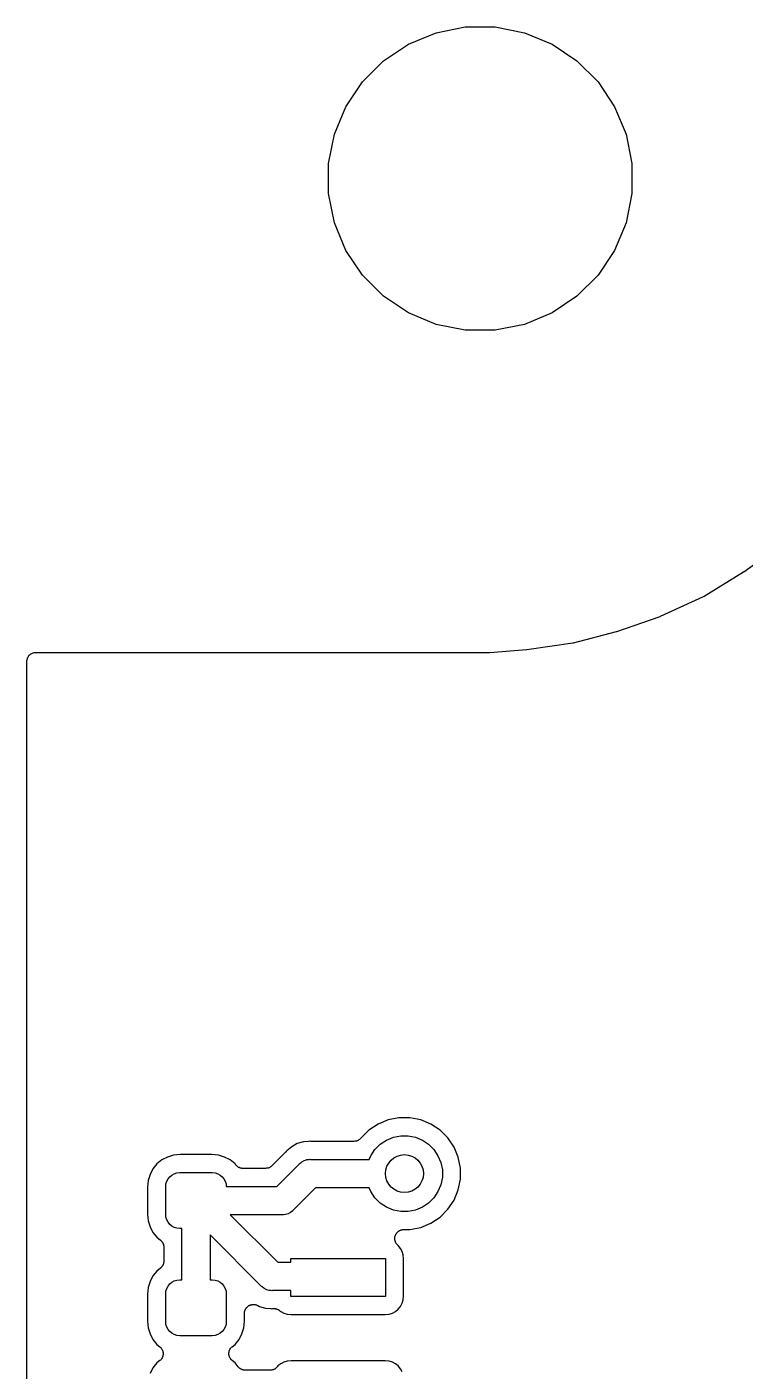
# Model space of a CAD drawing. Extents: x 100.2 to 129.8, y -164.8 to -95.2.
# Drawn here: x 100.22 to 107.8, y -112.58 to -98.4 of the extents above; entities that cross this region are included whole.
import ezdxf

# ---------------------------------------------------------------- set-up
doc = ezdxf.new("R2010")
doc.units = 0
doc.layers.add('BLACK', color=7, linetype='CONTINUOUS')

msp = doc.modelspace()

# ---------------------------------------------------------------- linework, layer by layer
at = {"layer": 'BLACK', "linetype": 'CONTINUOUS'}
for p, q in [((104.533, -98.462), (104.842, -98.4)), ((104.842, -98.4), (105.158, -98.4)), ((105.158, -98.4), (105.467, -98.462)), ((104.242, -98.582), (104.533, -98.462)), ((105.467, -98.462), (105.758, -98.582)), ((103.98, -98.757), (104.242, -98.582)), ((105.758, -98.582), (106.02, -98.757)), ((103.757, -98.98), (103.98, -98.757)), ((106.02, -98.757), (106.243, -98.98)), ((103.582, -99.242), (103.757, -98.98)), ((106.243, -98.98), (106.418, -99.242)), ((103.461, -99.533), (103.582, -99.242)), ((106.418, -99.242), (106.539, -99.533)), ((103.4, -99.842), (103.461, -99.533)), ((106.539, -99.533), (106.6, -99.842)), ((103.4, -100.158), (103.4, -99.842)), ((106.6, -99.842), (106.6, -100.158)), ((103.461, -100.467), (103.4, -100.158)), ((106.6, -100.158), (106.539, -100.467)), ((103.582, -100.758), (103.461, -100.467)), ((106.539, -100.467), (106.418, -100.758)), ((103.757, -101.02), (103.582, -100.758)), ((106.418, -100.758), (106.243, -101.02)), ((103.98, -101.243), (103.757, -101.02)), ((106.243, -101.02), (106.02, -101.243)), ((104.242, -101.418), (103.98, -101.243)), ((106.02, -101.243), (105.758, -101.418)), ((104.533, -101.539), (104.242, -101.418)), ((104.842, -101.6), (104.533, -101.539)), ((105.467, -101.539), (105.158, -101.6)), ((105.758, -101.418), (105.467, -101.539)), ((105.158, -101.6), (104.842, -101.6)), ((107.781, -104.149), (108.178, -103.862)), ((107.363, -104.408), (107.779, -104.151)), ((107.779, -104.151), (107.781, -104.149)), ((106.902, -104.619), (107.357, -104.411)), ((107.357, -104.411), (107.363, -104.408)), ((106.442, -104.779), (106.898, -104.621)), ((106.898, -104.621), (106.902, -104.619)), ((105.983, -104.899), (106.438, -104.78)), ((106.438, -104.78), (106.442, -104.779)), ((105.492, -104.97), (105.977, -104.9)), ((105.977, -104.9), (105.983, -104.899)), ((100.215, -105.094), (100.216, -105.085)), ((100.215, -105.094), (100.215, -105.094)), ((100.215, -105.094), (100.215, -105.094)), ((100.215, -105.094), (100.215, -105.094)), ((100.215, -105.095), (100.215, -105.094)), ((100.215, -154.905), (100.215, -105.095)), ((100.216, -105.085), (100.217, -105.076)), ((100.217, -105.075), (100.22, -105.067)), ((100.217, -105.076), (100.217, -105.075)), ((100.217, -105.076), (100.217, -105.076)), ((100.22, -105.067), (100.222, -105.058)), ((100.222, -105.058), (100.223, -105.058)), ((100.223, -105.058), (100.227, -105.05)), ((100.223, -105.058), (100.223, -105.058)), ((100.227, -105.05), (100.231, -105.042)), ((100.231, -105.042), (100.232, -105.041)), ((100.231, -105.042), (100.231, -105.042)), ((100.232, -105.041), (100.237, -105.034)), ((100.237, -105.034), (100.243, -105.028)), ((100.243, -105.028), (100.243, -105.027)), ((100.243, -105.027), (100.244, -105.027)), ((100.244, -105.027), (100.251, -105.021)), ((100.251, -105.021), (100.257, -105.016)), ((100.257, -105.016), (100.258, -105.016)), ((100.258, -105.016), (100.266, -105.011)), ((100.258, -105.016), (100.258, -105.016)), ((100.266, -105.011), (100.274, -105.007)), ((100.274, -105.007), (100.283, -105.004)), ((100.274, -105.007), (100.274, -105.007)), ((100.274, -105.007), (100.274, -105.007)), ((100.283, -105.004), (100.292, -105.002)), ((100.292, -105.002), (100.301, -105.001)), ((100.292, -105.002), (100.292, -105.002)), ((100.292, -105.002), (100.292, -105.002)), ((100.301, -105.001), (100.31, -105)), ((100.31, -105), (105.098, -105)), ((105.098, -105), (105.102, -105)), ((105.102, -105), (105.488, -104.97)), ((105.488, -104.97), (105.492, -104.97)), ((104.142, -109.91), (104.028, -109.933)), ((104.258, -109.91), (104.142, -109.91)), ((104.372, -109.933), (104.258, -109.91)), ((103.824, -110.042), (103.736, -110.129)), ((103.921, -109.977), (103.824, -110.042)), ((104.028, -109.933), (103.921, -109.977)), ((104.479, -109.977), (104.372, -109.933)), ((104.576, -110.042), (104.479, -109.977)), ((104.658, -110.124), (104.576, -110.042)), ((103.069, -110.184), (103.01, -110.216)), ((103.133, -110.165), (103.069, -110.184)), ((103.188, -110.16), (103.133, -110.165)), ((103.2, -110.158), (103.188, -110.16)), ((103.188, -110.16), (103.188, -110.16)), ((103.212, -110.16), (103.2, -110.158)), ((103.216, -110.16), (103.212, -110.16)), ((103.22, -110.16), (103.216, -110.16)), ((103.221, -110.16), (103.22, -110.16)), ((103.667, -110.16), (103.221, -110.16)), ((103.676, -110.159), (103.667, -110.16)), ((103.684, -110.158), (103.676, -110.159)), ((103.685, -110.158), (103.684, -110.158)), ((103.694, -110.156), (103.685, -110.158)), ((103.685, -110.158), (103.685, -110.158)), ((103.702, -110.153), (103.694, -110.156)), ((103.703, -110.153), (103.702, -110.153)), ((103.711, -110.149), (103.703, -110.153)), ((103.703, -110.153), (103.703, -110.153)), ((103.719, -110.145), (103.711, -110.149)), ((103.726, -110.139), (103.719, -110.144)), ((103.719, -110.144), (103.719, -110.144)), ((103.719, -110.144), (103.719, -110.145)), ((103.733, -110.133), (103.726, -110.139)), ((103.734, -110.132), (103.733, -110.133)), ((103.733, -110.133), (103.733, -110.133)), ((103.736, -110.129), (103.734, -110.132)), ((103.889, -110.245), (103.945, -110.189)), ((103.945, -110.189), (104.011, -110.146)), ((104.011, -110.146), (104.083, -110.115)), ((104.083, -110.115), (104.161, -110.1)), ((104.161, -110.1), (104.239, -110.1)), ((104.239, -110.1), (104.317, -110.115)), ((104.317, -110.115), (104.389, -110.146)), ((104.389, -110.146), (104.455, -110.189)), ((104.455, -110.189), (104.511, -110.245)), ((104.723, -110.221), (104.658, -110.124)), ((101.698, -110.325), (101.639, -110.356)), ((101.761, -110.306), (101.698, -110.325)), ((101.832, -110.299), (101.761, -110.306)), ((102.168, -110.299), (101.832, -110.299)), ((102.239, -110.306), (102.168, -110.299)), ((102.302, -110.325), (102.239, -110.306)), ((102.361, -110.356), (102.302, -110.325)), ((102.944, -110.275), (102.802, -110.417)), ((102.947, -110.272), (102.944, -110.275)), ((102.95, -110.269), (102.947, -110.272)), ((102.951, -110.268), (102.95, -110.269)), ((102.958, -110.258), (102.951, -110.268)), ((103.01, -110.216), (102.958, -110.258)), ((103.171, -110.352), (103.193, -110.35)), ((103.193, -110.35), (103.2, -110.349)), ((103.193, -110.35), (103.193, -110.35)), ((103.2, -110.349), (103.207, -110.35)), ((103.207, -110.35), (103.829, -110.35)), ((103.829, -110.35), (103.846, -110.311)), ((103.846, -110.311), (103.889, -110.245)), ((104.511, -110.245), (104.554, -110.311)), ((104.554, -110.311), (104.585, -110.383)), ((104.767, -110.328), (104.723, -110.221)), ((104.79, -110.442), (104.767, -110.328)), ((101.546, -110.449), (101.515, -110.508)), ((101.588, -110.398), (101.546, -110.449)), ((101.639, -110.356), (101.588, -110.398)), ((101.771, -110.501), (101.799, -110.493)), ((101.799, -110.493), (101.828, -110.49)), ((101.828, -110.49), (102.172, -110.49)), ((102.172, -110.49), (102.201, -110.493)), ((102.201, -110.493), (102.229, -110.501)), ((102.412, -110.398), (102.361, -110.356)), ((102.422, -110.41), (102.412, -110.398)), ((102.425, -110.413), (102.422, -110.41)), ((102.427, -110.416), (102.425, -110.413)), ((102.431, -110.42), (102.427, -110.416)), ((102.435, -110.423), (102.431, -110.42)), ((102.438, -110.426), (102.435, -110.423)), ((102.441, -110.428), (102.438, -110.426)), ((102.446, -110.431), (102.441, -110.428)), ((102.45, -110.434), (102.446, -110.431)), ((102.454, -110.435), (102.45, -110.434)), ((102.458, -110.437), (102.454, -110.435)), ((102.463, -110.439), (102.458, -110.437)), ((102.467, -110.441), (102.463, -110.439)), ((102.471, -110.442), (102.467, -110.441)), ((102.475, -110.443), (102.471, -110.442)), ((102.48, -110.443), (102.475, -110.443)), ((102.485, -110.445), (102.48, -110.443)), ((102.49, -110.445), (102.485, -110.445)), ((102.494, -110.445), (102.49, -110.445)), ((102.495, -110.445), (102.494, -110.445)), ((102.735, -110.445), (102.495, -110.445)), ((102.744, -110.444), (102.735, -110.445)), ((102.752, -110.443), (102.744, -110.444)), ((102.753, -110.443), (102.752, -110.443)), ((102.762, -110.441), (102.753, -110.443)), ((102.753, -110.443), (102.753, -110.443)), ((102.77, -110.438), (102.762, -110.441)), ((102.771, -110.438), (102.77, -110.438)), ((102.779, -110.434), (102.771, -110.438)), ((102.771, -110.438), (102.771, -110.438)), ((102.787, -110.43), (102.779, -110.434)), ((102.794, -110.424), (102.787, -110.429)), ((102.787, -110.429), (102.787, -110.429)), ((102.787, -110.429), (102.787, -110.43)), ((102.801, -110.418), (102.794, -110.424)), ((102.802, -110.417), (102.801, -110.418)), ((102.802, -110.417), (102.802, -110.417)), ((102.802, -110.417), (102.802, -110.417)), ((102.802, -110.417), (102.802, -110.417)), ((102.853, -110.635), (103.089, -110.399)), ((103.089, -110.399), (103.093, -110.393)), ((103.093, -110.393), (103.109, -110.381)), ((103.109, -110.381), (103.116, -110.375)), ((103.116, -110.375), (103.142, -110.361)), ((103.142, -110.361), (103.154, -110.357)), ((103.154, -110.357), (103.171, -110.352)), ((104.585, -110.383), (104.6, -110.461)), ((104.6, -110.461), (104.6, -110.539)), ((104.79, -110.558), (104.79, -110.442)), ((101.496, -110.571), (101.489, -110.642)), ((101.515, -110.508), (101.496, -110.571)), ((101.68, -110.637), (101.683, -110.609)), ((101.683, -110.609), (101.691, -110.581)), ((101.691, -110.581), (101.705, -110.556)), ((101.705, -110.556), (101.723, -110.533)), ((101.723, -110.533), (101.746, -110.515)), ((101.746, -110.515), (101.771, -110.501)), ((102.229, -110.501), (102.254, -110.515)), ((102.254, -110.515), (102.277, -110.533)), ((102.277, -110.533), (102.295, -110.556)), ((102.295, -110.556), (102.309, -110.581)), ((102.309, -110.581), (102.317, -110.609)), ((102.317, -110.609), (102.32, -110.635)), ((102.32, -110.635), (102.853, -110.635)), ((104.585, -110.617), (104.554, -110.689)), ((104.6, -110.539), (104.585, -110.617)), ((104.767, -110.672), (104.79, -110.558)), ((101.489, -110.642), (101.489, -110.928)), ((101.68, -110.932), (101.68, -110.637)), ((103.262, -110.65), (103.026, -110.886)), ((103.829, -110.65), (103.262, -110.65)), ((103.846, -110.689), (103.829, -110.65)), ((103.889, -110.755), (103.846, -110.689)), ((103.945, -110.811), (103.889, -110.755)), ((104.511, -110.755), (104.455, -110.811)), ((104.554, -110.689), (104.511, -110.755)), ((104.723, -110.779), (104.767, -110.672)), ((102.999, -110.91), (102.973, -110.924)), ((103.022, -110.892), (102.999, -110.91)), ((103.026, -110.886), (103.022, -110.892)), ((104.011, -110.854), (103.945, -110.811)), ((104.083, -110.885), (104.011, -110.854)), ((104.161, -110.9), (104.083, -110.885)), ((104.239, -110.9), (104.161, -110.9)), ((104.317, -110.885), (104.239, -110.9)), ((104.389, -110.854), (104.317, -110.885)), ((104.455, -110.811), (104.389, -110.854)), ((104.576, -110.958), (104.658, -110.876)), ((104.658, -110.876), (104.723, -110.779)), ((101.489, -110.928), (101.496, -110.999)), ((101.496, -110.999), (101.515, -111.062)), ((101.683, -110.961), (101.68, -110.932)), ((101.691, -110.989), (101.683, -110.961)), ((101.705, -111.014), (101.691, -110.989)), ((101.723, -111.037), (101.705, -111.014)), ((101.746, -111.055), (101.723, -111.037)), ((101.771, -111.069), (101.746, -111.055)), ((102.908, -110.935), (102.362, -110.935)), ((102.362, -110.935), (102.862, -111.435)), ((102.915, -110.936), (102.908, -110.935)), ((102.922, -110.935), (102.915, -110.936)), ((102.944, -110.933), (102.922, -110.935)), ((102.922, -110.935), (102.922, -110.935)), ((102.973, -110.924), (102.944, -110.933)), ((104.372, -111.067), (104.479, -111.023)), ((104.479, -111.023), (104.576, -110.958)), ((101.515, -111.062), (101.546, -111.121)), ((101.546, -111.121), (101.588, -111.172)), ((101.588, -111.172), (101.625, -111.202)), ((101.625, -111.202), (101.626, -111.203)), ((101.799, -111.077), (101.771, -111.069)), ((101.828, -111.08), (101.799, -111.077)), ((101.85, -111.08), (101.828, -111.08)), ((101.85, -111.62), (101.85, -111.08)), ((102.689, -111.686), (102.15, -111.147)), ((102.15, -111.147), (102.15, -111.62)), ((104.098, -111.184), (104.099, -111.18)), ((104.099, -111.189), (104.098, -111.184)), ((104.099, -111.175), (104.1, -111.17)), ((104.099, -111.18), (104.099, -111.175)), ((104.099, -111.193), (104.099, -111.189)), ((104.1, -111.198), (104.099, -111.193)), ((104.1, -111.166), (104.102, -111.161)), ((104.1, -111.17), (104.1, -111.166)), ((104.1, -111.203), (104.1, -111.198)), ((104.102, -111.161), (104.103, -111.157)), ((104.103, -111.157), (104.104, -111.152)), ((104.104, -111.152), (104.106, -111.148)), ((104.106, -111.148), (104.108, -111.144)), ((104.108, -111.144), (104.11, -111.14)), ((104.11, -111.14), (104.112, -111.136)), ((104.112, -111.136), (104.115, -111.132)), ((104.115, -111.132), (104.118, -111.128)), ((104.118, -111.128), (104.12, -111.124)), ((104.12, -111.124), (104.124, -111.121)), ((104.124, -111.121), (104.126, -111.118)), ((104.126, -111.118), (104.13, -111.115)), ((104.13, -111.115), (104.134, -111.111)), ((104.134, -111.111), (104.137, -111.109)), ((104.137, -111.109), (104.141, -111.106)), ((104.141, -111.106), (104.145, -111.104)), ((104.145, -111.104), (104.149, -111.101)), ((104.149, -111.101), (104.153, -111.099)), ((104.153, -111.099), (104.157, -111.097)), ((104.157, -111.097), (104.162, -111.096)), ((104.162, -111.096), (104.166, -111.094)), ((104.166, -111.094), (104.171, -111.093)), ((104.171, -111.093), (104.175, -111.092)), ((104.175, -111.092), (104.18, -111.091)), ((104.18, -111.091), (104.184, -111.09)), ((104.184, -111.09), (104.189, -111.09)), ((104.189, -111.09), (104.193, -111.09)), ((104.193, -111.09), (104.258, -111.09)), ((104.258, -111.09), (104.372, -111.067)), ((101.626, -111.203), (101.629, -111.206)), ((101.629, -111.206), (101.632, -111.209)), ((101.632, -111.209), (101.636, -111.213)), ((101.636, -111.213), (101.639, -111.216)), ((101.639, -111.216), (101.641, -111.22)), ((101.641, -111.22), (101.644, -111.223)), ((101.644, -111.223), (101.647, -111.228)), ((101.647, -111.228), (101.649, -111.232)), ((101.649, -111.232), (101.651, -111.236)), ((101.651, -111.236), (101.653, -111.239)), ((101.653, -111.239), (101.654, -111.244)), ((101.654, -111.244), (101.656, -111.249)), ((101.656, -111.249), (101.657, -111.253)), ((101.657, -111.253), (101.658, -111.257)), ((101.658, -111.257), (101.659, -111.262)), ((101.659, -111.262), (101.66, -111.267)), ((101.66, -111.267), (101.66, -111.272)), ((101.66, -111.272), (101.66, -111.276)), ((101.66, -111.276), (101.66, -111.424)), ((104.101, -111.207), (104.1, -111.203)), ((104.102, -111.212), (104.101, -111.207)), ((104.104, -111.216), (104.102, -111.212)), ((104.105, -111.221), (104.104, -111.216)), ((104.107, -111.225), (104.105, -111.221)), ((104.109, -111.229), (104.107, -111.225)), ((104.112, -111.233), (104.109, -111.229)), ((104.114, -111.237), (104.112, -111.233)), ((104.117, -111.241), (104.114, -111.237)), ((104.119, -111.244), (104.117, -111.241)), ((104.122, -111.248), (104.119, -111.244)), ((104.125, -111.251), (104.122, -111.248)), ((104.129, -111.254), (104.125, -111.251)), ((104.132, -111.258), (104.129, -111.254)), ((104.133, -111.258), (104.132, -111.258)), ((104.135, -111.26), (104.133, -111.258)), ((104.159, -111.289), (104.135, -111.26)), ((104.176, -111.322), (104.159, -111.289)), ((104.187, -111.358), (104.176, -111.322)), ((101.638, -111.485), (101.635, -111.488)), ((101.641, -111.481), (101.638, -111.485)), ((101.643, -111.478), (101.641, -111.481)), ((101.646, -111.474), (101.643, -111.478)), ((101.649, -111.469), (101.646, -111.474)), ((101.65, -111.465), (101.649, -111.469)), ((101.652, -111.462), (101.65, -111.465)), ((101.654, -111.457), (101.652, -111.462)), ((101.656, -111.452), (101.654, -111.457)), ((101.657, -111.448), (101.656, -111.452)), ((101.658, -111.444), (101.657, -111.448)), ((101.66, -111.434), (101.658, -111.439)), ((101.658, -111.439), (101.658, -111.444)), ((101.66, -111.424), (101.66, -111.426)), ((101.66, -111.426), (101.66, -111.43)), ((101.66, -111.43), (101.66, -111.434)), ((102.862, -111.435), (103, -111.435)), ((103, -111.435), (103, -111.395)), ((103, -111.395), (104, -111.395)), ((104, -111.395), (104, -111.795)), ((104.191, -111.4), (104.187, -111.358)), ((104.191, -111.79), (104.191, -111.4)), ((101.546, -111.579), (101.515, -111.638)), ((101.588, -111.528), (101.546, -111.579)), ((101.625, -111.498), (101.588, -111.528)), ((101.628, -111.495), (101.625, -111.498)), ((101.631, -111.492), (101.628, -111.495)), ((101.635, -111.488), (101.631, -111.492)), ((101.771, -111.631), (101.799, -111.623)), ((101.799, -111.623), (101.828, -111.62)), ((101.828, -111.62), (101.85, -111.62)), ((102.15, -111.62), (102.172, -111.62)), ((102.172, -111.62), (102.201, -111.623)), ((102.201, -111.623), (102.229, -111.631)), ((101.496, -111.701), (101.489, -111.772)), ((101.515, -111.638), (101.496, -111.701)), ((101.68, -111.767), (101.683, -111.739)), ((101.68, -112.062), (101.68, -111.767)), ((101.683, -111.739), (101.691, -111.711)), ((101.691, -111.711), (101.705, -111.686)), ((101.705, -111.686), (101.723, -111.663)), ((101.723, -111.663), (101.746, -111.645)), ((101.746, -111.645), (101.771, -111.631)), ((102.229, -111.631), (102.254, -111.645)), ((102.254, -111.645), (102.277, -111.663)), ((102.277, -111.663), (102.295, -111.686)), ((102.295, -111.686), (102.309, -111.711)), ((102.309, -111.711), (102.317, -111.739)), ((102.317, -111.739), (102.32, -111.767)), ((102.32, -111.767), (102.32, -112.062)), ((102.693, -111.692), (102.689, -111.686)), ((102.699, -111.696), (102.693, -111.692)), ((102.716, -111.71), (102.699, -111.696)), ((102.742, -111.724), (102.716, -111.71)), ((102.749, -111.726), (102.742, -111.724)), ((102.771, -111.733), (102.749, -111.726)), ((102.793, -111.735), (102.771, -111.733)), ((102.8, -111.736), (102.793, -111.735)), ((102.793, -111.735), (102.793, -111.735)), ((102.807, -111.735), (102.8, -111.736)), ((103, -111.735), (102.807, -111.735)), ((103, -111.795), (103, -111.735)), ((101.489, -111.772), (101.489, -112.058)), ((102.533, -111.914), (102.537, -111.911)), ((102.537, -111.911), (102.54, -111.907)), ((102.54, -111.907), (102.543, -111.904)), ((102.543, -111.904), (102.546, -111.901)), ((102.546, -111.901), (102.551, -111.898)), ((102.551, -111.898), (102.554, -111.895)), ((102.554, -111.895), (102.558, -111.893)), ((102.558, -111.893), (102.562, -111.891)), ((102.562, -111.891), (102.566, -111.889)), ((102.566, -111.889), (102.571, -111.887)), ((102.571, -111.887), (102.575, -111.885)), ((102.575, -111.885), (102.579, -111.884)), ((102.579, -111.884), (102.584, -111.883)), ((102.584, -111.883), (102.589, -111.881)), ((102.589, -111.881), (102.593, -111.881)), ((102.593, -111.881), (102.597, -111.88)), ((102.597, -111.88), (102.602, -111.88)), ((102.602, -111.88), (102.607, -111.88)), ((102.607, -111.88), (102.611, -111.88)), ((102.611, -111.88), (102.616, -111.88)), ((102.616, -111.88), (102.621, -111.881)), ((102.621, -111.881), (102.625, -111.882)), ((102.625, -111.882), (102.63, -111.883)), ((102.63, -111.883), (102.634, -111.884)), ((102.634, -111.884), (102.639, -111.886)), ((102.639, -111.886), (102.643, -111.887)), ((102.643, -111.887), (102.647, -111.889)), ((102.647, -111.889), (102.651, -111.891)), ((102.651, -111.891), (102.669, -111.901)), ((102.669, -111.901), (102.733, -111.92)), ((104, -111.795), (103, -111.795)), ((104.135, -111.93), (104.159, -111.901)), ((104.159, -111.901), (104.176, -111.868)), ((104.176, -111.868), (104.187, -111.832)), ((104.187, -111.832), (104.191, -111.79)), ((102.511, -111.973), (102.512, -111.969)), ((102.511, -111.975), (102.511, -111.973)), ((102.511, -112.058), (102.511, -111.975)), ((102.512, -111.965), (102.513, -111.96)), ((102.512, -111.969), (102.512, -111.965)), ((102.513, -111.955), (102.515, -111.951)), ((102.513, -111.96), (102.513, -111.955)), ((102.515, -111.951), (102.516, -111.946)), ((102.516, -111.946), (102.518, -111.942)), ((102.518, -111.942), (102.519, -111.937)), ((102.519, -111.937), (102.521, -111.933)), ((102.521, -111.933), (102.523, -111.929)), ((102.523, -111.929), (102.526, -111.925)), ((102.526, -111.925), (102.528, -111.921)), ((102.528, -111.921), (102.531, -111.918)), ((102.531, -111.918), (102.533, -111.914)), ((102.733, -111.92), (102.788, -111.925)), ((102.788, -111.925), (102.788, -111.925)), ((102.788, -111.925), (102.8, -111.927)), ((102.8, -111.927), (102.812, -111.925)), ((102.812, -111.925), (102.813, -111.925)), ((102.813, -111.925), (102.817, -111.925)), ((102.817, -111.925), (102.821, -111.925)), ((102.821, -111.925), (102.825, -111.925)), ((102.825, -111.925), (102.826, -111.925)), ((102.826, -111.925), (102.83, -111.925)), ((102.83, -111.925), (102.834, -111.925)), ((102.834, -111.925), (102.84, -111.927)), ((102.84, -111.927), (102.845, -111.927)), ((102.845, -111.927), (102.849, -111.928)), ((102.849, -111.928), (102.853, -111.929)), ((102.853, -111.929), (102.857, -111.931)), ((102.857, -111.931), (102.862, -111.933)), ((102.862, -111.933), (102.866, -111.935)), ((102.866, -111.935), (102.87, -111.936)), ((102.87, -111.936), (102.874, -111.939)), ((102.874, -111.939), (102.879, -111.942)), ((102.879, -111.942), (102.882, -111.944)), ((102.882, -111.944), (102.885, -111.947)), ((102.885, -111.947), (102.894, -111.954)), ((102.894, -111.954), (102.927, -111.971)), ((102.927, -111.971), (102.963, -111.982)), ((102.963, -111.982), (103.005, -111.986)), ((103.005, -111.986), (103.995, -111.986)), ((103.995, -111.986), (104.037, -111.982)), ((104.037, -111.982), (104.073, -111.971)), ((104.073, -111.971), (104.106, -111.954)), ((104.106, -111.954), (104.135, -111.93)), ((101.489, -112.058), (101.496, -112.129)), ((101.496, -112.129), (101.515, -112.192)), ((101.515, -112.192), (101.546, -112.251)), ((101.683, -112.091), (101.68, -112.062)), ((101.691, -112.119), (101.683, -112.091)), ((101.705, -112.144), (101.691, -112.119)), ((101.723, -112.167), (101.705, -112.144)), ((101.746, -112.185), (101.723, -112.167)), ((101.771, -112.199), (101.746, -112.185)), ((102.254, -112.185), (102.229, -112.199)), ((102.277, -112.167), (102.254, -112.185)), ((102.295, -112.144), (102.277, -112.167)), ((102.309, -112.119), (102.295, -112.144)), ((102.317, -112.091), (102.309, -112.119)), ((102.32, -112.062), (102.317, -112.091)), ((102.454, -112.251), (102.485, -112.192)), ((102.485, -112.192), (102.504, -112.129)), ((102.504, -112.129), (102.511, -112.058)), ((101.546, -112.251), (101.588, -112.302)), ((101.588, -112.302), (101.618, -112.327)), ((101.618, -112.327), (101.619, -112.327)), ((101.619, -112.327), (101.619, -112.327)), ((101.619, -112.327), (101.619, -112.327)), ((101.619, -112.327), (101.619, -112.327)), ((101.619, -112.327), (101.626, -112.334)), ((101.626, -112.334), (101.632, -112.34)), ((101.799, -112.207), (101.771, -112.199)), ((101.828, -112.21), (101.799, -112.207)), ((102.172, -112.21), (101.828, -112.21)), ((102.201, -112.207), (102.172, -112.21)), ((102.229, -112.199), (102.201, -112.207)), ((102.369, -112.339), (102.375, -112.333)), ((102.375, -112.333), (102.382, -112.327)), ((102.382, -112.327), (102.412, -112.302)), ((102.412, -112.302), (102.454, -112.251)), ((101.618, -112.473), (101.588, -112.498)), ((101.625, -112.467), (101.618, -112.473)), ((101.631, -112.461), (101.625, -112.467)), ((101.637, -112.453), (101.631, -112.46)), ((101.631, -112.46), (101.631, -112.461)), ((101.631, -112.461), (101.631, -112.461)), ((101.632, -112.34), (101.632, -112.34)), ((101.632, -112.34), (101.632, -112.341)), ((101.632, -112.341), (101.637, -112.348)), ((101.637, -112.348), (101.642, -112.356)), ((101.642, -112.445), (101.637, -112.453)), ((101.642, -112.356), (101.642, -112.356)), ((101.642, -112.356), (101.642, -112.356)), ((101.642, -112.356), (101.646, -112.365)), ((101.645, -112.437), (101.642, -112.445)), ((101.642, -112.445), (101.642, -112.445)), ((101.642, -112.445), (101.642, -112.445)), ((101.649, -112.428), (101.645, -112.437)), ((101.646, -112.365), (101.649, -112.373)), ((101.649, -112.373), (101.649, -112.373)), ((101.649, -112.373), (101.649, -112.373)), ((101.649, -112.373), (101.651, -112.382)), ((101.651, -112.419), (101.649, -112.428)), ((101.649, -112.428), (101.649, -112.428)), ((101.649, -112.428), (101.649, -112.428)), ((101.651, -112.382), (101.653, -112.391)), ((101.653, -112.41), (101.651, -112.419)), ((101.653, -112.391), (101.653, -112.391)), ((101.653, -112.391), (101.653, -112.392)), ((101.653, -112.392), (101.653, -112.401)), ((101.653, -112.401), (101.653, -112.41)), ((101.653, -112.41), (101.653, -112.41)), ((101.653, -112.41), (101.653, -112.41)), ((102.347, -112.39), (102.349, -112.381)), ((102.347, -112.399), (102.347, -112.39)), ((102.347, -112.39), (102.347, -112.39)), ((102.347, -112.39), (102.347, -112.39)), ((102.347, -112.408), (102.347, -112.399)), ((102.347, -112.409), (102.347, -112.408)), ((102.349, -112.418), (102.347, -112.409)), ((102.347, -112.409), (102.347, -112.409)), ((102.349, -112.381), (102.351, -112.372)), ((102.351, -112.427), (102.349, -112.418)), ((102.351, -112.372), (102.355, -112.363)), ((102.351, -112.372), (102.351, -112.372)), ((102.351, -112.372), (102.351, -112.372)), ((102.354, -112.435), (102.351, -112.427)), ((102.351, -112.427), (102.351, -112.427)), ((102.351, -112.427), (102.351, -112.427)), ((102.358, -112.444), (102.354, -112.435)), ((102.355, -112.363), (102.358, -112.355)), ((102.358, -112.355), (102.363, -112.347)), ((102.358, -112.355), (102.358, -112.355)), ((102.358, -112.355), (102.358, -112.355)), ((102.363, -112.452), (102.358, -112.444)), ((102.358, -112.444), (102.358, -112.444)), ((102.358, -112.444), (102.358, -112.444)), ((102.363, -112.347), (102.369, -112.34)), ((102.368, -112.459), (102.363, -112.452)), ((102.368, -112.46), (102.368, -112.459)), ((102.374, -112.466), (102.368, -112.46)), ((102.368, -112.46), (102.368, -112.46)), ((102.369, -112.34), (102.369, -112.339)), ((102.369, -112.339), (102.369, -112.339)), ((102.381, -112.473), (102.374, -112.466)), ((102.382, -112.473), (102.381, -112.473)), ((102.381, -112.473), (102.381, -112.473)), ((102.381, -112.473), (102.381, -112.473)), ((102.381, -112.473), (102.381, -112.473)), ((102.412, -112.498), (102.382, -112.473)), ((102.963, -112.478), (102.927, -112.489)), ((103.005, -112.474), (102.963, -112.478)), ((103.995, -112.474), (103.005, -112.474)), ((104.037, -112.478), (103.995, -112.474)), ((104.073, -112.489), (104.037, -112.478)), ((101.546, -112.549), (101.515, -112.608)), ((101.588, -112.498), (101.546, -112.549)), ((102.446, -112.54), (102.412, -112.498)), ((102.449, -112.543), (102.446, -112.54)), ((102.452, -112.546), (102.449, -112.543)), ((102.456, -112.55), (102.452, -112.546)), ((102.459, -112.553), (102.456, -112.55)), ((102.463, -112.556), (102.459, -112.553)), ((102.466, -112.558), (102.463, -112.556)), ((102.471, -112.561), (102.466, -112.558)), ((102.475, -112.564), (102.471, -112.561)), ((102.479, -112.565), (102.475, -112.564)), ((102.482, -112.567), (102.479, -112.565)), ((102.487, -112.569), (102.482, -112.567)), ((102.492, -112.571), (102.487, -112.569)), ((102.496, -112.572), (102.492, -112.571)), ((102.5, -112.573), (102.496, -112.572)), ((102.505, -112.573), (102.5, -112.573)), ((102.51, -112.575), (102.505, -112.573)), ((102.514, -112.575), (102.51, -112.575)), ((102.518, -112.575), (102.514, -112.575)), ((102.52, -112.575), (102.518, -112.575)), ((102.783, -112.575), (102.52, -112.575)), ((102.787, -112.575), (102.783, -112.575)), ((102.791, -112.575), (102.787, -112.575)), ((102.796, -112.574), (102.791, -112.575)), ((102.802, -112.573), (102.796, -112.574)), ((102.806, -112.572), (102.802, -112.573)), ((102.81, -112.571), (102.806, -112.572)), ((102.814, -112.569), (102.81, -112.571)), ((102.819, -112.568), (102.814, -112.569)), ((102.823, -112.566), (102.819, -112.568)), ((102.827, -112.564), (102.823, -112.566)), ((102.831, -112.562), (102.827, -112.564)), ((102.836, -112.559), (102.831, -112.562)), ((102.839, -112.556), (102.836, -112.559)), ((102.842, -112.554), (102.839, -112.556)), ((102.846, -112.551), (102.842, -112.554)), ((102.85, -112.547), (102.846, -112.551)), ((102.853, -112.544), (102.85, -112.547)), ((102.856, -112.541), (102.853, -112.544)), ((102.857, -112.54), (102.856, -112.541)), ((102.865, -112.53), (102.857, -112.54)), ((102.894, -112.506), (102.865, -112.53)), ((102.927, -112.489), (102.894, -112.506)), ((104.106, -112.506), (104.073, -112.489)), ((104.135, -112.53), (104.106, -112.506)), ((104.159, -112.559), (104.135, -112.53)), ((104.176, -112.592), (104.159, -112.559))]:
    msp.add_line(p, q, dxfattribs=at)
at = {"layer": 'BLACK'}
msp.add_circle((104.2, -110.5), 0.2, dxfattribs=at)

doc.saveas('drawing.dxf')
